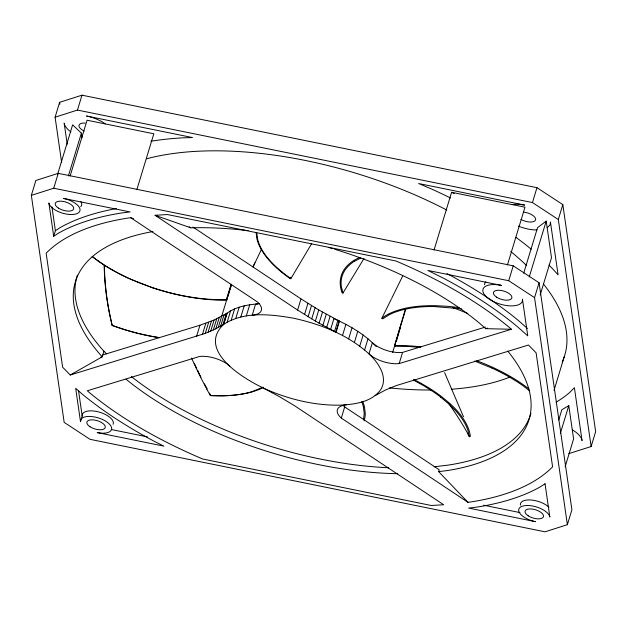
<?xml version="1.0" encoding="UTF-8"?>
<svg xmlns="http://www.w3.org/2000/svg" width="627" height="627" viewBox="0 0 627 627"><rect width="100%" height="100%" fill="white"/><g stroke="black" fill="none" stroke-linecap="round" stroke-linejoin="round"><path stroke-width="0.94" d="M363.535 419.479L364.224 413.593L363.448 407.338M396.366 341.339L398.513 333.932M398.748 333.109L400.426 327.349M406.32 346.457L394.916 346.276L395.402 344.631M394.916 346.276L394.571 345.508L397.016 337.279M397.259 336.456L399.47 329.05M399.712 328.227L401.915 320.82M402.158 319.997L403.145 316.706M403.388 315.883L404.368 312.591M404.611 311.768L405.591 308.476M31.35 195.358L35.872 180.466L58.248 173.342L513.231 265.832L539.079 282.761L571.902 509.798L567.38 524.681L545.012 531.814L90.029 439.323L64.173 422.386L31.35 195.358L53.726 188.225L508.709 280.716L534.557 297.653L567.38 524.681M61.658 162.612L55.098 117.202L59.62 102.319L81.988 95.186L536.971 187.677L562.827 204.614L595.65 431.642L591.128 446.534L568.752 453.658M57.645 174.141L72.63 124.828L81.385 133.143L82.043 137.674M53.726 188.225L58.248 173.342M55.098 117.202L77.466 110.07L81.988 95.186M68.382 175.936L81.385 133.143M70.114 176.046L87.075 120.227L153.819 133.794L136.858 189.613M53.703 236.285L48.882 202.983A16.169 7.265 16.9 0 0 65.576 213.917A16.169 7.265 16.9 0 0 80.021 209.308A16.169 7.265 16.9 0 0 63.327 198.375L130.071 211.942L122.187 212.89A290.763 130.643 16.9 0 0 58.374 233.228L53.703 236.285L55.395 230.705L51.955 206.91M80.499 421.642L75.687 388.34L81.549 393.537A290.763 130.643 16.9 0 0 155.284 441.839L163.929 446.142L97.193 432.575A16.169 7.265 16.9 0 0 111.637 427.975A16.169 7.265 16.9 0 0 94.943 417.041A16.169 7.265 16.9 0 0 80.499 421.642L82.192 416.062L78.477 390.37M77.403 275.159A237.061 106.512 16.9 0 0 103.91 351.214L102.217 356.794L70.263 375.009L62.629 367.218L46.147 253.214A280.637 126.098 16.9 0 1 128.355 218.016L130.769 217.726L133.527 218.674M196.557 336.385L199.95 325.225L214.089 320.036L226.974 313.273L223.58 324.441L215.813 328.807L205.264 333.415L70.263 375.009M202.435 334.45L205.828 323.289M205.264 333.415L208.658 322.247M208.023 332.334L211.409 321.165M210.696 331.197L214.089 320.036M213.298 330.021L216.691 318.861M215.813 328.807L219.207 317.638M218.259 327.537L231.269 284.791M220.618 326.228L224.004 315.067M222.891 324.88L226.284 313.712M223.706 324.331C244.224 311.157 270.488 314.198 293.318 318.171C320.703 324.104 347.969 334.834 368.974 353.855A87.075 39.125 16.9 0 1 378.81 365.659L380.91 369.538A87.075 39.125 16.9 0 1 380.244 390.355C370.98 402.299 354.412 404.415 340.296 405.152C315.977 405.638 291.806 399.995 269.406 390.739C248.386 382.094 195.075 351.551 223.706 324.331L227.099 313.163C235.352 307.206 245.635 305.083 255.581 304.087A22.055 9.907 16.9 0 0 259.194 303.46M227.193 322.051L230.587 310.882M231.23 320.06L234.623 308.892M235.783 318.367L239.177 307.206M240.823 317.003L244.216 305.835M246.309 315.961L249.695 304.793M301.007 298.899L318.767 309.942L339.16 321.008L335.766 332.169L315.373 321.102L297.613 310.067L301.007 298.899L192.959 227.06M304.542 314.55L307.928 303.382M308.092 316.76L311.486 305.592M311.705 318.939L315.099 307.779M315.373 321.102L318.767 309.942M319.096 323.242L322.49 312.081M322.874 325.358L326.267 314.198M326.706 327.443L330.1 316.282M330.586 329.504L333.979 318.344M334.512 331.542L337.906 320.373M336.064 332.302L339.45 321.134L333.525 318.492M342.514 335.516L345.908 324.355L339.45 321.134M348.643 338.917L352.029 327.756L345.908 324.355M354.388 342.483L357.782 331.315L352.029 327.756M359.726 346.182L363.119 335.014L357.782 331.315M375.15 395.598L385.44 390.018L396.295 385.581L528.475 345.03L536.109 352.821L552.591 466.825A280.637 126.098 16.9 0 1 470.383 502.023L467.961 502.313L341.307 418.091L344.693 406.931A22.055 9.907 16.9 0 1 343.173 405.41M364.6 349.984L367.986 338.815L363.119 335.014M392.62 352.445L405.904 308.719M367.986 338.815L372.367 342.695L368.974 353.855A22.055 9.907 16.9 0 0 399.18 363.574L402.573 352.405L485.376 327.09M434.072 249.961L451.605 192.277L524.979 207.2L507.455 264.884M467.961 502.313L438.641 471.629L439.206 469.772L344.693 406.931M508.709 280.716L513.231 265.832M591.128 446.534L558.304 219.497L532.448 202.568L536.971 187.677M523.694 273.231L537.543 227.648L546.211 221.104L551.501 257.721L540.192 294.933M529.251 276.922L546.211 221.104M534.557 297.653L539.079 282.761M558.304 219.497L562.827 204.614M554.009 390.425L564.182 356.935M558.72 420.019L561.823 409.784L568.775 405.606L573.595 438.908L565.115 466.817M560.295 433.516L568.775 405.606M129.891 278.811A113.871 51.163 16.9 0 0 140.871 283.451L153.121 287.895A113.871 51.163 16.9 0 0 226.778 300.098L229.717 290.583M229.984 289.721L231.582 284.533M226.778 300.098L226.3 299.761L231.183 284.203M252.963 266.875L254.86 262.823M253.19 266.694L261.639 248.911M435.091 306.54A112.727 49.792 16.7 0 0 388.716 315.02L382.705 318.884L381.882 318.21L391.342 299.032M391.734 298.233L402.769 275.856M256.098 232.335L256.858 238.597A113.871 51.163 16.9 0 0 290.152 278.631L291.022 277.142M290.152 278.631L290.85 278.694L311.494 243.911M363.966 258.536L342.953 293.068L341.997 292.66A113.871 51.163 16.9 0 1 354.231 260.174L358.989 257.721M224.889 315.107L227.099 313.163M55.395 230.705L60.067 227.648A290.763 130.643 16.9 0 1 116.387 208.572M263.042 387.18L251.521 391.875A112.507 50.944 17.2 0 1 221.817 395.825L210.351 395.606L206.659 388.991M354.851 261.067L360.909 257.948M262.36 387.894L260.307 388.952A113.871 51.163 16.9 0 1 210.86 395.566L210.351 395.606M547.167 227.758L550.067 224.897L550.435 221.966L558.085 274.861L552.936 269.132A278.662 125.204 16.9 0 0 548.993 265.166M467.57 433.453L469.325 436.729L470.352 436.376A113.871 51.163 16.9 0 0 449.347 403.043L441.306 396.421A113.871 51.163 16.9 0 0 413.82 379.492M102.781 354.937L199.95 325.225M100.398 357.351L102.217 356.794A237.061 106.512 16.9 0 1 152.949 231.551M334.63 249.248A237.061 106.512 16.9 0 1 479.78 323.391L485.737 328.666L487.579 328.101M399.18 363.574L511.397 329.261L509.602 327.67A280.637 126.098 16.9 0 0 395.927 260.997L167.456 214.552L155.065 215.28L297.613 310.067M511.648 204.488L518.513 204.23L524.674 205.084L418.664 183.539L431.078 188.805A278.662 125.204 16.9 0 1 450.429 197.952M434.103 466.801L448.352 465.085A237.061 106.512 16.9 0 0 530.92 413.334M438.641 471.629L446.651 470.665A237.061 106.512 16.9 0 0 507.729 351.073M258.261 303.93L255.581 304.087L252.195 315.248A22.055 9.907 16.9 0 0 257.431 301.94L130.769 217.726M536.978 229.913L534.306 229.921A24.947 11.208 16.9 0 1 518.388 226.112M214.873 299.659L226.3 299.761M485.737 328.666L511.397 329.261M435.177 306.65L458.98 308.57A112.507 49.972 16.8 0 1 461.825 308.978M77.466 110.07L532.448 202.568M111.285 429.519L147.51 436.878M483.707 505.221L519.94 512.588M104.395 265.66A245.862 213.078 61.6 0 0 110.524 318.061L112.202 325.515L124.554 329.684A112.507 51.132 17 0 0 159.187 337.679M155.065 215.28L190.765 227.836A237.061 106.512 16.9 0 1 248.167 230.673M153.153 288.02L129.272 278.678A112.507 51.093 16.7 0 1 98.314 261.098M476.779 360.815L480.478 362.163A113.871 51.163 16.9 0 1 529.063 389.014M474.694 361.066L491.756 367.994M451.605 192.277L454.199 193.578M262.964 387.87L279.634 396.789L294.196 405.489L443.673 504.759L431.274 505.487L202.803 459.035A280.637 126.098 16.9 0 1 89.128 392.369L87.333 390.778L199.551 356.465A22.055 9.907 16.9 0 1 229.756 366.176M572.286 429.887L573.791 430.718A24.947 11.208 16.9 0 1 582.052 440.624L574.403 387.729L569.598 392.565A278.662 125.204 16.9 0 1 556.188 402.15M189.166 226.77L190.765 227.836M282.228 272.251L290.85 278.694M529.682 390.872L522.722 385.55A112.507 50.011 17.1 0 0 491.764 367.986M92.122 256.365L98.306 261.098M105.156 123.903L103.964 122.97A24.947 11.208 16.9 0 0 86.463 116.003L192.481 137.556L183.123 137.815A278.662 125.204 16.9 0 0 150.974 141.232M440.491 397.048L448.477 403.639L455.296 410.356A112.507 50.254 17.2 0 1 467.914 430.365L469.325 436.729M527.338 328.415L518.882 320.914A290.763 130.643 16.9 0 0 446.894 273.544M103.91 351.214L106.527 353.887M463.471 416.728L444.614 372.626M342.953 293.068L341.386 286.711A112.727 50.136 16.4 0 1 354.772 261.028M104.176 265.401A247.069 213.799 61.6 0 0 112.17 325.374L112.202 325.515M67.23 144.265L64.166 123.111A24.947 11.208 16.9 0 0 70.906 131.96M59.62 102.319L59.894 104.247M256.804 233.072L257.595 239.263M397.683 473.691A237.061 106.512 16.9 0 1 126.011 379.202M328.329 247.359A237.061 106.512 16.9 0 1 332.835 248.7M523.38 212.145A9.577 4.303 16.9 0 1 535.56 219.905A9.577 4.303 16.9 0 1 520.99 219.395M84.159 131.043A9.577 4.303 16.9 0 1 78.963 125.533A9.577 4.303 16.9 0 1 85.17 123.064M543.484 284.031A252.516 113.456 16.9 0 1 562.168 361.959M146.679 158.764A252.516 113.456 16.9 0 1 446.769 210.045M510.786 251.529A252.516 113.456 16.9 0 1 526.68 265.644M341.307 418.091A22.055 9.907 16.9 0 1 346.543 404.783M82.192 416.062A16.169 7.265 16.9 0 1 98.682 411.939A16.169 7.265 16.9 0 1 113.095 424.291M520.402 505.143A16.169 7.265 16.9 0 1 530.857 499.985A16.169 7.265 16.9 0 1 548.899 507.165M388.748 467.773A237.061 106.512 16.9 0 1 131.302 376.513M402.573 352.405A22.055 9.907 16.9 0 1 372.367 342.695A87.075 39.125 16.9 0 1 376.216 346.621M484.514 284.776A20.558 9.233 16.9 0 1 485.815 281.821M80.899 201.612A16.169 7.265 16.9 0 1 80.734 206.714M509.735 377.172A237.061 106.512 16.9 0 1 451.432 389.234M430.702 390.002A237.061 106.512 16.9 0 1 389.296 387.886M516.021 237.39A278.662 125.204 16.9 0 1 531.21 249.201M282.354 272.228A112.727 50.685 16.3 0 1 257.642 239.271M381.882 318.21A113.871 51.163 16.9 0 1 434.966 305.67L446.745 306.242A113.871 51.163 16.9 0 1 458.98 307.591M159.493 337.592A113.871 51.163 16.9 0 1 138.089 333.298M137.188 333.07A113.871 51.163 16.9 0 1 112.17 325.374M129.068 278.435A113.871 51.163 16.9 0 1 92.287 256.6M214.802 299.557A112.727 51.524 16.7 0 1 153.2 287.926M448.234 402.753A245.862 36.993 45.7 0 1 467.836 433.688M413.334 380.111A112.727 50.082 17.4 0 1 440.624 397.016M394.571 345.508A113.871 51.163 16.9 0 1 420.874 346.911M452.702 307.598A120.909 54.322 16.9 0 1 467.773 313.508M406.249 346.363A112.727 49.768 17.1 0 1 419.996 347.538M210.39 394.744A247.069 142.227 69 0 1 209.465 393.09M207.161 388.944A247.069 142.227 69 0 1 204.457 383.904M200.946 377.109A247.069 142.227 69 0 1 200.091 375.401M199.66 374.538A247.069 142.227 69 0 1 197.552 370.228M196.721 368.496A247.069 142.227 69 0 1 194.276 363.26M206.738 388.912A245.862 141.992 69.1 0 1 191.564 358.017M362.633 401.304A113.871 51.163 16.9 0 1 364.483 407.009L365.251 413.279A113.871 51.163 16.9 0 1 364.091 420.819M361.677 401.664A112.727 50.615 17.5 0 1 363.511 407.354M545.035 483.754L540.364 486.811A290.763 130.643 16.9 0 1 476.551 507.149L468.659 508.089L535.403 521.664A16.169 7.265 16.9 0 1 518.709 510.723A16.169 7.265 16.9 0 1 533.154 506.122A16.169 7.265 16.9 0 1 549.848 517.056L545.035 483.754M501.239 285.348L427.857 270.433L443.446 278.2A290.763 130.643 16.9 0 1 517.189 326.502L527.762 335.868L522.463 299.251A20.558 9.233 16.9 0 1 504.092 305.106A20.558 9.233 16.9 0 1 482.868 291.202A20.558 9.233 16.9 0 1 501.239 285.348M90.014 426.736A9.577 4.303 16.9 0 0 105.148 427.81A9.577 4.303 16.9 0 0 93.039 419.878A9.577 4.303 16.9 0 0 90.014 426.736M58.405 208.078A9.577 4.303 16.9 0 0 73.539 209.152A9.577 4.303 16.9 0 0 61.422 201.212A9.577 4.303 16.9 0 0 58.405 208.078M528.224 515.817A9.577 4.303 16.9 0 0 543.366 516.891A9.577 4.303 16.9 0 0 531.249 508.959A9.577 4.303 16.9 0 0 528.224 515.817M496.615 297.159A9.577 4.303 16.9 0 0 511.75 298.233A9.577 4.303 16.9 0 0 499.633 290.293A9.577 4.303 16.9 0 0 496.615 297.159"/></g></svg>
